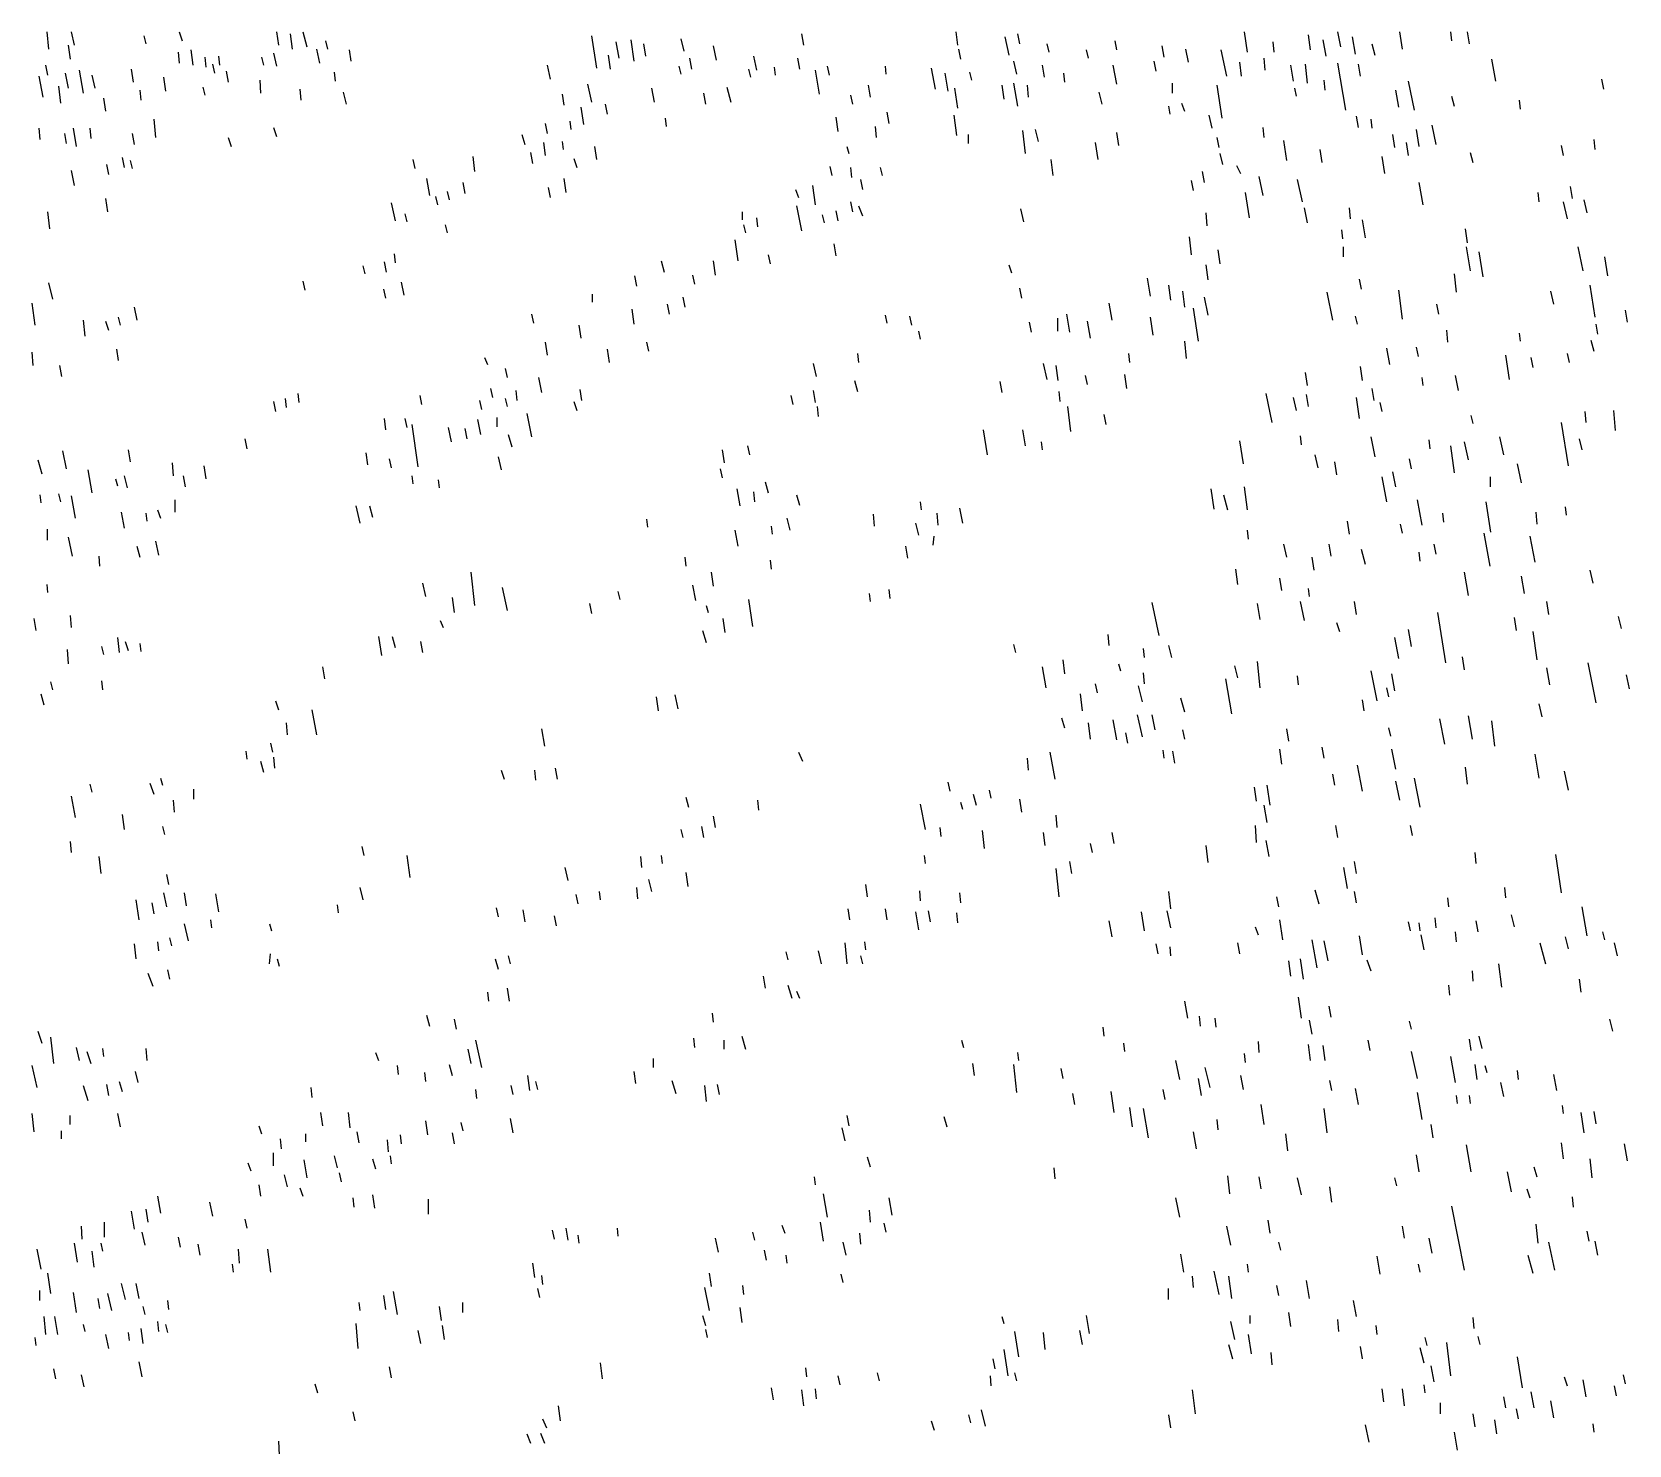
# Model space of a CAD drawing. Extents: x 0 to 599, y 0 to 600.
# Drawn here: x 0.2 to 297.8, y 336.8 to 600.2 of the extents above; entities that cross this region are included whole.
import ezdxf

# ---------------------------------------------------------------- set-up
doc = ezdxf.new("R2010")
doc.units = 0
doc.header["$MEASUREMENT"] = 0
doc.layers.add('LIMESTONE_FSET5', color=74, linetype='CONTINUOUS')

msp = doc.modelspace()

# ---------------------------------------------------------------- linework, layer by layer
at = {"layer": 'LIMESTONE_FSET5'}
for p, q in [((2.93, 600.19), (3.29, 597)), ((7.5, 600.19), (8.05, 597.75)), ((21.04, 599.44), (21.4, 597.94)), ((27.62, 600.19), (28.17, 598.5)), ((45.73, 600.19), (46.1, 597.75)), ((48.29, 599.81), (48.66, 597)), ((50.67, 600.19), (51.4, 597.38)), ((54.88, 598.5), (55.24, 597)), ((104.45, 599.44), (105.37, 593.45)), ((109.02, 598.32), (109.57, 595.32)), ((111.77, 598.69), (112.32, 594.76)), ((121.1, 598.88), (121.65, 596.63)), ((143.6, 599.81), (143.96, 597.75)), ((172.32, 600.19), (172.68, 597.75)), ((181.46, 599.25), (182.2, 595.88)), ((183.84, 599.81), (184.21, 597.94)), ((201.95, 598.5), (202.32, 596.82)), ((226.1, 600.19), (226.65, 596.44)), ((231.4, 598.32), (231.59, 596.44)), ((237.99, 599.63), (238.35, 596.82)), ((240.73, 598.69), (241.28, 595.69)), ((243.48, 600.19), (244.02, 597.38)), ((246.22, 599.25), (246.77, 596.07)), ((255, 600.19), (255.55, 597)), ((264.51, 600.19), (264.7, 598.5)), ((267.62, 600.19), (267.99, 597.94)), ((6.95, 597.75), (7.32, 595.13)), ((27.44, 596.44), (27.62, 594.38)), ((29.82, 596.82), (30.18, 594.01)), ((32.38, 595.51), (32.56, 593.64)), ((34.94, 595.69), (35.12, 594.01)), ((42.99, 595.51), (43.35, 594.01)), ((45.18, 596.26), (45.73, 593.82)), ((53.23, 597), (53.78, 594.38)), ((59.27, 596.82), (59.63, 594.76)), ((107.56, 595.88), (107.93, 593.26)), ((114.15, 597.94), (114.51, 595.69)), ((122.74, 595.32), (123.11, 593.26)), ((127.13, 597.57), (127.68, 594.95)), ((134.63, 595.69), (135.18, 593.07)), ((142.87, 595.32), (143.23, 593.26)), ((172.87, 597), (173.23, 595.13)), ((189.33, 597.94), (189.7, 596.44)), ((196.65, 596.82), (197.01, 595.32)), ((210.73, 597.57), (211.1, 595.51)), ((215.12, 597), (215.67, 594.57)), ((221.71, 596.82), (222.8, 591.95)), ((229.76, 595.32), (229.94, 593.07)), ((249.88, 597.94), (250.43, 595.88)), ((2.74, 594.01), (3.11, 592.14)), ((6.4, 592.51), (6.95, 589.7)), ((8.96, 593.07), (9.7, 588.77)), ((18.66, 593.26), (19.02, 590.83)), ((33.84, 594.2), (34.21, 592.51)), ((36.4, 592.89), (36.77, 590.83)), ((56.52, 592.7), (56.71, 591.01)), ((96.22, 594.01), (96.77, 591.39)), ((120.73, 593.82), (121.1, 592.32)), ((133.72, 593.26), (134.09, 591.76)), ((138.48, 593.64), (138.66, 592.14)), ((146.16, 593.07), (146.89, 588.58)), ((148.35, 593.82), (148.72, 592.14)), ((159.15, 593.82), (159.33, 592.32)), ((167.74, 593.45), (168.48, 589.52)), ((170.3, 592.51), (170.85, 589.14)), ((174.88, 592.7), (175.24, 591.2)), ((183.11, 594.76), (183.66, 592.32)), ((188.41, 594.01), (188.78, 591.76)), ((192.44, 592.51), (192.62, 590.83)), ((201.59, 594.01), (202.32, 590.45)), ((209.27, 594.76), (209.63, 592.89)), ((225.18, 594.57), (225.55, 591.95)), ((234.7, 594.01), (235.24, 591.01)), ((237.44, 594.2), (237.8, 590.64)), ((243.48, 594.38), (244.94, 585.59)), ((247.32, 594.2), (247.68, 591.95)), ((272.2, 595.13), (272.93, 591.01)), ((1.46, 591.95), (2.2, 588.02)), ((5.12, 590.08), (5.49, 586.9)), ((11.34, 592.14), (11.89, 589.7)), ((20.3, 589.33), (20.49, 587.46)), ((24.7, 591.76), (25.06, 589.14)), ((32.01, 589.89), (32.38, 588.39)), ((42.62, 591.2), (42.8, 588.77)), ((50.12, 589.52), (50.3, 587.46)), ((103.72, 590.45), (104.45, 587.08)), ((115.61, 589.7), (116.16, 587.08)), ((129.7, 589.89), (130.43, 587.08)), ((156.04, 590.27), (156.4, 588.02)), ((172.13, 589.7), (172.68, 585.96)), ((180.91, 590.27), (181.28, 587.64)), ((183.11, 590.64), (183.84, 586.33)), ((185.67, 590.27), (185.85, 588.02)), ((212.74, 588.77), (212.74, 590.64)), ((220.98, 590.27), (221.89, 584.09)), ((235.43, 589.7), (235.79, 588.21)), ((240.91, 591.2), (241.1, 589.33)), ((254.27, 589.33), (254.82, 586.15)), ((256.65, 591.01), (257.74, 585.59)), ((292.68, 591.39), (293.05, 589.52)), ((13.54, 587.83), (13.9, 585.4)), ((58.17, 588.95), (58.72, 586.71)), ((98.96, 588.58), (99.33, 586.52)), ((107.01, 586.71), (107.38, 584.84)), ((125.3, 588.77), (125.67, 586.71)), ((152.74, 588.39), (153.11, 586.71)), ((199.02, 588.95), (199.57, 586.71)), ((212.01, 586.33), (212.2, 584.84)), ((214.39, 586.9), (214.94, 585.4)), ((264.7, 588.21), (265.24, 586.33)), ((277.32, 587.46), (277.5, 585.77)), ((22.87, 583.9), (23.23, 580.53)), ((100.43, 583.53), (100.61, 582.03)), ((102.44, 586.15), (102.99, 582.96)), ((118.17, 584.09), (118.35, 582.59)), ((150, 584.27), (150.37, 581.65)), ((159.51, 585.21), (159.88, 583.15)), ((171.95, 584.65), (172.5, 580.9)), ((219.51, 584.65), (220.06, 582.22)), ((246.95, 584.46), (247.32, 582.4)), ((249.7, 583.9), (249.88, 582.22)), ((1.46, 582.22), (1.65, 580.16)), ((6.22, 581.28), (6.59, 579.41)), ((7.87, 582.22), (8.41, 578.85)), ((10.98, 582.22), (11.16, 580.34)), ((18.84, 581.28), (19.21, 579.22)), ((36.77, 580.53), (37.32, 578.85)), ((45.18, 582.4), (45.73, 580.72)), ((91.46, 581.09), (92.01, 579.22)), ((95.85, 583.15), (96.22, 581.28)), ((157.32, 582.59), (157.5, 580.53)), ((174.7, 579.41), (174.7, 581.09)), ((184.76, 581.84), (185.3, 577.54)), ((187.13, 582.03), (187.68, 579.78)), ((202.32, 581.47), (202.68, 579.03)), ((220.98, 580.53), (221.34, 578.66)), ((229.57, 582.4), (229.76, 580.53)), ((253.72, 581.09), (254.09, 578.66)), ((258.11, 582.03), (258.66, 578.85)), ((261.04, 582.78), (261.77, 579.22)), ((93.11, 577.72), (93.48, 575.66)), ((95.49, 579.59), (95.85, 577.16)), ((98.96, 579.78), (99.15, 578.28)), ((105, 578.85), (105.37, 576.41)), ((152.01, 578.85), (152.38, 577.54)), ((198.29, 579.59), (198.84, 576.41)), ((221.52, 577.54), (222.07, 575.48)), ((233.41, 579.97), (233.96, 576.22)), ((240.18, 578.28), (240.55, 575.85)), ((256.28, 579.59), (256.65, 577.16)), ((268.17, 577.72), (268.72, 575.85)), ((285.18, 579.03), (285.55, 577.16)), ((291.22, 580.16), (291.4, 578.28)), ((14.09, 575.48), (14.45, 573.6)), ((17.01, 576.79), (17.38, 574.91)), ((18.48, 576.22), (18.84, 574.73)), ((71.16, 576.41), (71.52, 574.73)), ((82.32, 576.97), (82.68, 574.17)), ((101.16, 576.6), (101.71, 574.91)), ((148.9, 575.1), (149.27, 573.42)), ((152.74, 574.91), (152.93, 573.04)), ((158.23, 574.91), (158.6, 573.42)), ((190.06, 576.41), (190.43, 573.42)), ((224.63, 575.29), (225.37, 573.79)), ((251.71, 576.97), (252.26, 573.79)), ((7.5, 574.35), (8.05, 571.54)), ((73.72, 572.86), (74.27, 569.67)), ((80.49, 572.11), (80.85, 570.05)), ((99.33, 572.86), (99.7, 570.23)), ((145.61, 571.54), (146.16, 567.99)), ((154.57, 572.67), (154.94, 570.8)), ((216.22, 572.48), (216.59, 570.61)), ((218.23, 574.17), (218.6, 572.11)), ((228.84, 573.23), (229.57, 569.67)), ((235.98, 572.67), (236.89, 568.55)), ((258.66, 572.11), (259.39, 567.99)), ((13.9, 569.11), (14.27, 566.68)), ((75.37, 569.49), (75.73, 567.99)), ((77.56, 570.42), (77.93, 568.92)), ((96.4, 571.17), (96.77, 569.3)), ((142.5, 570.8), (143.05, 569.3)), ((152.74, 568.55), (153.11, 566.68)), ((226.28, 570.23), (227.01, 565.55)), ((280.79, 570.23), (280.98, 568.55)), ((285.55, 568.55), (286.28, 565.37)), ((286.83, 571.36), (287.2, 569.11)), ((289.39, 568.92), (289.94, 566.49)), ((3.11, 566.68), (3.48, 563.49)), ((67.13, 568.36), (67.87, 564.99)), ((69.7, 566.3), (70.06, 564.81)), ((132.62, 565.18), (132.62, 566.68)), ((135.18, 565.55), (135.37, 563.87)), ((142.68, 567.8), (143.6, 563.12)), ((147.44, 566.12), (147.8, 564.62)), ((150, 566.86), (150.37, 564.99)), ((154.21, 567.8), (154.94, 565.93)), ((184.39, 567.24), (184.94, 564.81)), ((218.96, 566.49), (219.15, 564.06)), ((237.26, 567.43), (237.8, 564.62)), ((245.67, 567.43), (245.85, 565.37)), ((77.2, 564.24), (77.56, 562.75)), ((132.8, 564.24), (133.17, 562.75)), ((244.21, 563.31), (244.39, 561.62)), ((248.05, 565.18), (248.6, 561.81)), ((267.26, 563.49), (267.62, 560.87)), ((131.16, 561.44), (131.71, 557.5)), ((149.63, 560.69), (150, 558.44)), ((215.85, 562), (216.22, 558.63)), ((221.16, 559.56), (221.52, 556.94)), ((244.57, 558.25), (244.57, 560.12)), ((267.44, 560.12), (268.17, 555.63)), ((288.29, 560.12), (289.21, 555.63)), ((61.83, 556.57), (62.2, 555.07)), ((65.85, 557.32), (66.22, 555.44)), ((67.68, 558.81), (67.87, 557.13)), ((117.44, 557.5), (117.99, 555.44)), ((127.13, 557.5), (127.5, 554.88)), ((137.38, 558.63), (137.74, 556.94)), ((182.2, 556.76), (182.74, 555.26)), ((218.96, 556.76), (219.33, 553.95)), ((269.82, 559.19), (270.55, 554.51)), ((293.23, 558.25), (293.78, 554.7)), ((50.67, 553.76), (51.04, 552.07)), ((112.5, 554.7), (112.87, 552.82)), ((123.29, 554.88), (123.66, 553.2)), ((207.99, 554.32), (208.54, 550.95)), ((247.5, 554.13), (247.87, 552.26)), ((265.24, 555.07), (265.61, 551.7)), ((3.29, 553.39), (4.02, 550.39)), ((65.67, 552.26), (66.04, 550.58)), ((68.96, 553.57), (69.51, 551.14)), ((104.63, 549.83), (104.63, 551.33)), ((121.46, 550.76), (121.83, 548.89)), ((184.21, 552.45), (184.57, 550.58)), ((212.01, 553.01), (212.38, 550.2)), ((214.57, 551.89), (214.94, 548.89)), ((218.6, 550.76), (219.33, 547.39)), ((241.46, 551.7), (242.56, 546.46)), ((254.82, 552.07), (255.55, 546.65)), ((283.17, 551.89), (283.72, 549.45)), ((290.49, 553.01), (291.4, 547.02)), ((0.18, 549.64), (0.73, 545.52)), ((19.21, 548.89), (19.76, 546.46)), ((111.95, 548.52), (112.32, 545.71)), ((118.54, 549.45), (118.9, 547.58)), ((200.85, 549.64), (201.4, 546.46)), ((216.59, 548.71), (217.5, 542.53)), ((261.95, 549.45), (262.32, 547.58)), ((297.07, 548.33), (297.44, 546.08)), ((9.7, 546.46), (10.06, 543.46)), ((13.9, 546.27), (14.45, 544.59)), ((16.28, 547.02), (16.65, 545.52)), ((93.29, 547.58), (93.66, 545.9)), ((102.07, 545.52), (102.44, 543.09)), ((159.15, 547.39), (159.51, 545.9)), ((163.72, 547.21), (164.09, 545.52)), ((186.04, 546.08), (186.4, 544.21)), ((191.34, 544.4), (191.34, 546.83)), ((192.99, 547.58), (193.54, 544.21)), ((196.83, 546.27), (197.38, 543.09)), ((208.54, 547.02), (209.09, 543.65)), ((246.77, 547.21), (247.13, 545.71)), ((291.59, 545.71), (291.95, 543.84)), ((95.85, 542.34), (96.22, 539.91)), ((114.7, 542.34), (115.06, 540.66)), ((165.37, 544.4), (165.73, 542.9)), ((214.94, 542.53), (215.3, 539.34)), ((263.78, 544.59), (263.96, 542.34)), ((277.32, 544.03), (277.5, 542.53)), ((290.67, 542.71), (291.22, 540.66)), ((0.18, 540.47), (0.37, 538.03)), ((15.91, 541.03), (16.28, 538.97)), ((84.51, 539.53), (85.06, 538.22)), ((107.38, 541.03), (107.74, 538.6)), ((154.02, 540.28), (154.21, 538.6)), ((204.51, 540.28), (204.7, 538.6)), ((252.62, 541.22), (253.17, 538.22)), ((258.11, 541.4), (258.48, 539.72)), ((274.76, 539.91), (275.49, 535.41)), ((279.51, 539.53), (279.88, 537.66)), ((286.28, 540.28), (286.65, 538.6)), ((5.3, 538.03), (5.67, 535.98)), ((88.35, 537.47), (88.72, 535.79)), ((94.57, 535.79), (95.12, 532.98)), ((145.79, 538.41), (146.34, 535.98)), ((188.6, 538.41), (189.33, 535.41)), ((190.98, 538.03), (191.34, 535.23)), ((196.46, 536.16), (196.83, 534.48)), ((203.78, 536.35), (204.15, 533.73)), ((237.44, 536.72), (237.8, 534.29)), ((247.68, 537.85), (248.05, 535.23)), ((259.21, 535.79), (259.39, 534.29)), ((265.43, 536.16), (265.98, 533.35)), ((49.76, 532.79), (49.94, 531.11)), ((85.61, 533.73), (85.98, 532.04)), ((90.37, 533.35), (90.55, 531.48)), ((102.26, 533.54), (102.62, 531.48)), ((145.79, 533.35), (146.16, 531.11)), ((153.48, 535.23), (154.02, 533.17)), ((180.55, 535.04), (180.91, 532.98)), ((191.52, 533.17), (191.71, 531.29)), ((230.12, 532.79), (231.22, 527.36)), ((249.88, 533.73), (250.24, 531.48)), ((45.18, 531.29), (45.55, 529.42)), ((47.38, 531.86), (47.56, 530.17)), ((72.44, 532.42), (72.8, 530.73)), ((83.6, 531.48), (83.96, 529.8)), ((88.35, 531.86), (88.72, 530.36)), ((101.16, 531.29), (101.71, 529.61)), ((141.59, 532.42), (141.95, 530.73)), ((146.52, 530.36), (146.71, 528.49)), ((193.17, 530.36), (193.72, 525.68)), ((235.24, 532.04), (235.79, 529.61)), ((237.62, 532.61), (237.99, 530.36)), ((246.95, 532.04), (247.5, 528.11)), ((251.34, 531.11), (251.71, 529.42)), ((65.85, 528.11), (66.04, 526.05)), ((69.7, 528.11), (70.06, 526.43)), ((70.98, 526.99), (72.07, 519.13)), ((83.23, 527.93), (83.78, 525.12)), ((86.89, 526.61), (86.89, 528.3)), ((92.38, 529.05), (93.29, 524.74)), ((199.94, 528.86), (200.3, 526.99)), ((268.35, 528.67), (268.72, 527.18)), ((285.18, 527.36), (286.46, 519.31)), ((289.57, 529.42), (289.76, 527.36)), ((294.88, 529.61), (295.24, 525.87)), ((39.88, 524.37), (40.24, 522.5)), ((77.74, 526.43), (78.29, 523.81)), ((80.85, 526.24), (81.22, 524.37)), ((88.9, 525.12), (89.63, 522.87)), ((177.44, 526.05), (178.17, 521.37)), ((184.76, 526.05), (185.3, 523.06)), ((225.18, 523.99), (225.91, 519.69)), ((236.52, 524.93), (236.71, 523.25)), ((249.7, 524.74), (250.43, 521)), ((260.49, 524.18), (260.67, 522.5)), ((273.66, 524.74), (274.39, 521.37)), ((288.48, 524.37), (289.02, 522.31)), ((5.85, 522.12), (6.59, 518.75)), ((18.11, 522.31), (18.48, 520.06)), ((62.38, 521.75), (62.74, 519.5)), ((87.07, 521), (87.62, 518.56)), ((128.78, 522.31), (129.15, 519.88)), ((133.54, 523.06), (133.9, 521.37)), ((188.23, 523.81), (188.41, 522.31)), ((239.27, 521.37), (239.82, 518.94)), ((264.51, 523.06), (265.24, 518)), ((267.07, 523.81), (267.8, 520.44)), ((1.28, 520.44), (2.01, 517.82)), ((10.61, 518.56), (11.34, 514.26)), ((26.34, 519.88), (26.52, 517.44)), ((32.2, 519.31), (32.56, 516.88)), ((66.77, 520.62), (67.13, 518.94)), ((128.41, 518.75), (128.78, 517.07)), ((242.93, 520.06), (243.29, 517.63)), ((253.72, 518.19), (254.27, 515.38)), ((256.83, 520.62), (257.2, 518.75)), ((276.95, 519.69), (277.68, 516.13)), ((15.73, 516.88), (16.1, 515.57)), ((17.38, 517.44), (17.93, 515.2)), ((28.35, 517.44), (28.72, 515.38)), ((70.98, 517.44), (71.16, 515.94)), ((75.91, 516.69), (76.1, 515.2)), ((131.52, 515.01), (132.07, 511.83)), ((136.83, 516.32), (137.38, 514.26)), ((219.88, 515.01), (220.43, 511.26)), ((226.1, 515.38), (226.65, 511.08)), ((251.71, 517.25), (252.62, 512.57)), ((272.01, 515.38), (272.01, 517.25)), ((1.65, 513.88), (1.83, 512.39)), ((5.12, 514.07), (5.49, 512.57)), ((7.5, 513.7), (8.23, 509.58)), ((26.89, 510.7), (26.89, 512.95)), ((134.63, 514.45), (134.82, 512.57)), ((142.68, 513.88), (143.23, 512.01)), ((165.73, 512.57), (165.91, 511.08)), ((222.26, 513.88), (222.99, 511.08)), ((258.29, 512.95), (259.21, 508.27)), ((271.1, 512.57), (272.01, 506.96)), ((16.83, 510.7), (17.38, 507.71)), ((21.4, 510.51), (21.59, 509.02)), ((23.6, 511.08), (24.15, 509.58)), ((60.55, 511.83), (61.28, 508.64)), ((63.11, 511.83), (63.66, 509.77)), ((114.7, 509.39), (114.88, 507.89)), ((140.85, 509.58), (141.4, 507.33)), ((156.95, 510.33), (157.13, 508.08)), ((168.84, 510.51), (169.02, 508.27)), ((173.05, 511.45), (173.6, 508.64)), ((245.3, 509.02), (245.67, 506.58)), ((263.05, 510.51), (263.23, 508.83)), ((280.43, 510.7), (280.61, 508.46)), ((285.91, 511.64), (286.1, 510.14)), ((3.11, 505.46), (3.11, 507.52)), ((6.95, 506.02), (7.68, 502.46)), ((131.16, 507.33), (131.71, 504.34)), ((137.93, 508.08), (138.11, 506.58)), ((164.82, 508.64), (165.37, 506.4)), ((168.11, 504.52), (168.29, 506.21)), ((226.65, 507.33), (226.83, 505.65)), ((255.18, 508.46), (255.55, 506.77)), ((270.73, 506.77), (271.83, 500.59)), ((279.33, 506.21), (280.24, 501.34)), ((19.76, 504.34), (20.3, 502.28)), ((23.23, 505.27), (23.78, 502.65)), ((162.99, 504.34), (163.35, 502.09)), ((233.41, 504.71), (233.96, 502.28)), ((241.83, 504.71), (242.2, 502.46)), ((247.87, 503.78), (248.6, 500.97)), ((258.66, 503.21), (258.84, 501.53)), ((261.4, 504.71), (261.77, 502.84)), ((12.62, 502.46), (12.8, 500.59)), ((121.83, 502.28), (122.01, 500.59)), ((137.74, 501.72), (137.93, 500.03)), ((224.45, 500.03), (224.82, 497.22)), ((238.72, 502.28), (239.09, 499.84)), ((2.93, 497.22), (3.11, 495.73)), ((72.99, 497.41), (73.54, 494.98)), ((81.95, 499.47), (82.68, 493.29)), ((123.29, 497.04), (123.84, 494.23)), ((126.77, 499.47), (127.13, 496.85)), ((232.68, 498.35), (233.05, 496.1)), ((267.07, 499.47), (267.8, 495.16)), ((277.68, 498.72), (278.23, 495.54)), ((290.49, 499.84), (291.04, 497.41)), ((78.48, 494.79), (78.84, 491.98)), ((87.8, 496.66), (88.72, 492.36)), ((109.39, 495.91), (109.76, 494.42)), ((133.72, 494.42), (134.45, 489.36)), ((156.22, 495.54), (156.4, 494.04)), ((159.88, 496.29), (160.06, 494.6)), ((237.99, 496.47), (238.17, 494.98)), ((7.32, 491.42), (7.5, 489.17)), ((104.09, 493.67), (104.45, 491.79)), ((125.85, 493.29), (126.22, 491.98)), ((208.9, 493.85), (210.18, 487.68)), ((228.48, 493.67), (229.02, 490.67)), ((236.52, 494.04), (237.26, 490.48)), ((246.59, 494.04), (246.95, 491.61)), ((262.13, 491.98), (263.6, 482.62)), ((282.44, 494.04), (282.8, 491.61)), ((295.79, 491.23), (296.34, 488.99)), ((0.55, 490.86), (0.91, 488.61)), ((76.28, 490.48), (76.83, 489.17)), ((125.12, 488.61), (125.85, 486.37)), ((128.96, 490.86), (129.33, 488.24)), ((243.29, 490.11), (243.84, 488.42)), ((256.65, 488.8), (257.2, 485.62)), ((276.4, 491.05), (276.77, 488.61)), ((279.88, 488.42), (280.61, 483.18)), ((13.17, 485.62), (13.54, 484.12)), ((16.1, 487.3), (16.46, 484.49)), ((17.56, 486.55), (18.11, 484.87)), ((20.3, 486.18), (20.49, 484.68)), ((64.76, 487.49), (65.3, 483.93)), ((67.32, 487.49), (67.87, 485.43)), ((72.62, 486.55), (72.99, 484.49)), ((183.11, 485.99), (183.48, 484.49)), ((200.67, 487.86), (200.85, 485.8)), ((207.26, 485.24), (207.44, 483.56)), ((212.01, 485.8), (212.56, 483.56)), ((254.09, 487.3), (254.82, 483.37)), ((6.77, 485.05), (6.95, 482.43)), ((192.26, 483.18), (192.62, 480.56)), ((202.68, 482.43), (203.05, 481.12)), ((228.48, 482.81), (229.02, 477.94)), ((266.71, 483.74), (267.07, 481.31)), ((290.12, 482.62), (291.59, 475.13)), ((13.17, 479.25), (13.35, 477.57)), ((54.33, 481.87), (54.7, 479.63)), ((188.41, 481.87), (189.15, 477.94)), ((207.26, 480.75), (207.44, 478.69)), ((222.62, 479.63), (223.72, 473.07)), ((224.27, 482.06), (224.82, 479.81)), ((235.98, 480.19), (236.16, 478.5)), ((249.7, 481.12), (250.79, 475.51)), ((253.54, 480.56), (254.09, 477.38)), ((282.44, 481.68), (282.99, 478.5)), ((297.26, 480.37), (297.8, 477.75)), ((1.83, 476.82), (2.38, 474.76)), ((3.66, 479.06), (4.02, 477.57)), ((116.52, 476.26), (116.89, 473.64)), ((120, 476.63), (120.55, 474.01)), ((195.55, 476.82), (195.91, 473.64)), ((198.29, 478.69), (198.66, 477)), ((206.34, 478.32), (207.07, 475.32)), ((252.62, 477.94), (252.99, 476.26)), ((45.55, 475.51), (46.1, 473.82)), ((52.32, 473.82), (53.23, 469.14)), ((214.21, 476.07), (214.94, 473.45)), ((248.05, 475.69), (248.41, 473.64)), ((280.98, 474.95), (281.52, 472.51)), ((47.56, 471.39), (47.74, 469.14)), ((95.12, 470.27), (95.67, 467.08)), ((192.07, 472.32), (192.62, 470.45)), ((197.01, 471.39), (197.38, 468.39)), ((201.59, 471.95), (202.32, 468.21)), ((206.16, 472.89), (207.07, 468.77)), ((208.9, 472.89), (209.45, 470.08)), ((233.96, 470.27), (234.33, 468.02)), ((252.99, 470.45), (253.35, 468.95)), ((262.5, 472.14), (263.41, 467.46)), ((267.8, 472.7), (268.54, 468.39)), ((272.2, 471.76), (272.74, 467.08)), ((44.63, 467.64), (45, 465.96)), ((203.96, 469.52), (204.33, 467.64)), ((214.57, 470.08), (214.94, 468.39)), ((40.06, 466.15), (40.24, 464.65)), ((45.18, 465.02), (45.37, 462.96)), ((143.05, 465.96), (143.78, 464.27)), ((185.67, 464.84), (185.85, 462.59)), ((189.88, 465.96), (190.79, 460.9)), ((210.91, 466.33), (211.1, 464.84)), ((212.74, 466.15), (213.11, 463.9)), ((232.68, 466.52), (233.05, 463.71)), ((240.55, 466.9), (240.91, 464.84)), ((253.54, 466.52), (254.27, 462.78)), ((280.24, 465.59), (280.98, 461.09)), ((42.8, 464.27), (43.35, 462.22)), ((87.62, 462.59), (88.17, 460.9)), ((93.84, 462.59), (94.02, 460.72)), ((97.68, 462.96), (98.05, 460.9)), ((242.56, 461.84), (242.93, 459.78)), ((247.13, 463.53), (248.05, 458.66)), ((267.26, 463.15), (267.62, 459.97)), ((285.73, 462.4), (286.46, 458.85)), ((10.98, 459.97), (11.34, 458.47)), ((22.13, 460.16), (22.87, 458.1)), ((24.15, 461.09), (24.51, 459.78)), ((30.37, 457.16), (30.37, 459.03)), ((170.85, 460.34), (171.22, 458.66)), ((178.54, 458.85), (178.9, 457.35)), ((227.93, 459.41), (228.29, 456.79)), ((230.3, 459.78), (230.85, 456.04)), ((254.27, 460.53), (255, 456.97)), ((257.74, 461.09), (258.84, 455.66)), ((7.5, 457.72), (8.23, 453.79)), ((26.52, 456.97), (26.71, 454.73)), ((122.01, 457.54), (122.56, 455.66)), ((135.37, 456.97), (135.55, 455.1)), ((165.73, 456.22), (166.65, 451.54)), ((173.23, 456.6), (173.6, 455.29)), ((175.61, 458.1), (176.16, 456.04)), ((184.21, 457.16), (184.57, 454.73)), ((229.76, 456.04), (230.3, 452.85)), ((17.01, 454.35), (17.38, 451.54)), ((127.13, 453.98), (127.5, 451.92)), ((190.98, 454.17), (191.16, 451.92)), ((24.51, 452.11), (24.88, 450.61)), ((121.1, 451.54), (121.46, 450.05)), ((124.94, 452.11), (125.3, 450.05)), ((169.39, 451.92), (169.57, 450.23)), ((177.26, 451.36), (177.62, 447.99)), ((188.6, 450.98), (188.96, 448.55)), ((201.4, 450.98), (201.77, 448.92)), ((228.11, 452.29), (228.29, 449.11)), ((230.12, 449.49), (230.67, 446.49)), ((243.11, 452.29), (243.48, 450.05)), ((257.01, 452.29), (257.38, 450.42)), ((7.32, 449.3), (7.5, 447.24)), ((12.62, 446.49), (12.99, 443.31)), ((61.65, 448.36), (62.01, 446.68)), ((70.06, 446.68), (70.61, 442.56)), ((113.6, 446.49), (113.78, 444.43)), ((117.44, 446.68), (117.62, 445.18)), ((166.46, 446.68), (166.65, 445.18)), ((197.38, 448.92), (197.74, 447.24)), ((218.96, 448.55), (219.33, 445.37)), ((269.09, 447.24), (269.27, 445.18)), ((284.09, 446.86), (285.18, 439.75)), ((99.51, 444.43), (100.06, 442)), ((122.01, 443.49), (122.38, 440.87)), ((190.98, 444.24), (191.52, 439)), ((193.54, 445.55), (193.9, 443.31)), ((244.57, 444.43), (245.3, 440.5)), ((246.59, 445.55), (246.95, 443.31)), ((25.24, 443.12), (25.61, 441.25)), ((61.28, 440.69), (61.83, 438.44)), ((112.87, 440.69), (113.05, 438.63)), ((115.06, 442.18), (115.61, 439.94)), ((155.49, 441.25), (155.85, 439)), ((274.57, 440.69), (274.76, 438.81)), ((19.57, 438.44), (20.12, 434.7)), ((22.5, 437.88), (22.87, 435.82)), ((24.7, 439.75), (25.24, 437.13)), ((28.54, 439.75), (28.9, 437.32)), ((34.39, 439.56), (34.94, 436.19)), ((101.52, 439.38), (101.89, 437.69)), ((105.91, 439.94), (106.1, 438.44)), ((165.55, 440.12), (165.73, 438.25)), ((173.05, 439.75), (173.23, 437.88)), ((212.01, 439.94), (212.38, 436.76)), ((232.13, 439), (232.5, 437.13)), ((239.27, 440.31), (240, 437.69)), ((246.59, 439.94), (246.95, 437.88)), ((263.96, 438.81), (264.15, 437.13)), ((33.48, 434.7), (33.66, 433.2)), ((57.07, 437.5), (57.26, 436.01)), ((86.71, 436.94), (87.07, 435.26)), ((91.65, 436.57), (92.01, 434.32)), ((97.5, 435.44), (97.87, 433.57)), ((152.2, 436.76), (152.56, 434.7)), ((159.15, 436.76), (159.51, 434.7)), ((164.82, 436.19), (165.37, 432.82)), ((167.2, 436.38), (167.56, 434.32)), ((172.5, 436.01), (172.68, 434.13)), ((206.89, 436.19), (207.44, 432.64)), ((211.65, 436.38), (212.38, 433.2)), ((232.68, 434.7), (233.23, 430.95)), ((261.59, 435.07), (261.77, 433.2)), ((275.85, 435.63), (276.4, 433.39)), ((289.02, 437.13), (289.94, 431.7)), ((28.54, 433.95), (29.27, 430.76)), ((44.45, 433.95), (44.82, 432.64)), ((200.85, 434.51), (201.4, 431.51)), ((228.11, 433.39), (228.66, 431.89)), ((247.5, 431.7), (248.05, 428.14)), ((256.65, 434.32), (257.01, 432.64)), ((258.66, 434.13), (258.84, 432.64)), ((259.02, 431.89), (259.57, 429.08)), ((265.43, 432.45), (265.61, 430.58)), ((269.27, 434.51), (269.63, 432.45)), ((292.87, 432.45), (293.23, 430.95)), ((19.21, 430.2), (19.57, 427.39)), ((23.6, 430.58), (23.78, 428.89)), ((25.79, 431.33), (26.16, 429.83)), ((140.67, 428.71), (141.04, 427.21)), ((146.71, 428.89), (147.26, 426.46)), ((151.65, 430.39), (152.01, 426.46)), ((155.3, 430.58), (155.49, 429.08)), ((209.63, 430.2), (210, 428.33)), ((212.2, 429.64), (212.38, 427.96)), ((224.82, 430.39), (225.18, 428.33)), ((238.72, 430.95), (239.63, 425.71)), ((240.91, 430.76), (241.65, 427.02)), ((281.16, 430.39), (282.26, 426.46)), ((285.91, 431.51), (286.46, 429.27)), ((295.06, 430.39), (295.61, 427.96)), ((44.45, 426.46), (44.63, 428.33)), ((45.91, 427.39), (46.28, 426.08)), ((86.52, 427.39), (87.07, 425.52)), ((88.9, 427.96), (89.27, 426.46)), ((154.57, 427.96), (154.94, 426.46)), ((234.33, 427.02), (234.7, 424.21)), ((236.52, 427.39), (237.07, 423.65)), ((248.96, 427.21), (249.7, 425.15)), ((273.48, 426.46), (274.02, 422.15)), ((21.77, 424.77), (22.68, 422.34)), ((25.43, 425.34), (25.79, 423.65)), ((136.46, 424.21), (136.83, 421.97)), ((268.54, 425.15), (268.72, 423.28)), ((288.48, 423.65), (288.84, 421.22)), ((85.06, 421.22), (85.24, 419.53)), ((88.72, 421.97), (89.09, 419.53)), ((141.04, 422.53), (141.77, 420.09)), ((142.68, 421.4), (143.23, 420.09)), ((236.16, 420.28), (236.71, 416.35)), ((264.15, 422.53), (264.33, 420.66)), ((73.72, 416.91), (74.27, 414.85)), ((126.95, 417.29), (127.13, 415.6)), ((214.94, 419.53), (215.49, 416.35)), ((217.68, 416.72), (217.87, 414.85)), ((241.83, 418.6), (242.2, 416.54)), ((1.28, 413.92), (2.01, 411.67)), ((78.84, 416.16), (79.21, 414.29)), ((199.76, 414.66), (199.94, 412.98)), ((220.61, 416.35), (220.79, 414.66)), ((238.17, 415.98), (238.72, 413.35)), ((256.83, 415.79), (257.2, 414.29)), ((294.15, 416.16), (294.7, 413.92)), ((3.66, 412.79), (4.21, 407.93)), ((8.41, 410.92), (8.96, 408.49)), ((13.35, 410.73), (13.54, 409.24)), ((21.4, 410.73), (21.59, 408.49)), ((82.87, 412.23), (83.96, 407.18)), ((123.48, 412.61), (123.66, 410.92)), ((129.15, 410.55), (129.15, 412.23)), ((132.44, 412.98), (133.17, 410.55)), ((173.41, 412.23), (173.78, 410.92)), ((203.6, 411.67), (203.78, 410.17)), ((228.66, 412.04), (228.84, 409.98)), ((237.99, 411.48), (238.35, 408.49)), ((240.73, 411.29), (241.1, 408.49)), ((249.15, 412.23), (249.51, 410.36)), ((267.99, 412.42), (268.35, 410.36)), ((269.82, 412.98), (270.37, 410.73)), ((10.43, 410.17), (11.16, 407.93)), ((64.21, 409.98), (64.76, 408.49)), ((81.4, 410.55), (81.95, 407.93)), ((115.98, 407.18), (115.98, 408.86)), ((175.43, 407.93), (175.79, 405.68)), ((183.84, 409.98), (184.02, 408.49)), ((213.29, 408.49), (214.02, 404.93)), ((226.1, 409.8), (226.28, 408.11)), ((257.2, 410.17), (258.29, 405.12)), ((264.51, 409.24), (265.43, 404.37)), ((0.18, 407.55), (1.1, 403.43)), ((19.39, 406.43), (19.94, 404.37)), ((68.23, 407.55), (68.41, 405.87)), ((73.35, 406.24), (73.54, 404.56)), ((77.93, 407.74), (78.48, 405.68)), ((92.56, 405.68), (92.93, 402.87)), ((112.32, 406.43), (112.68, 404.18)), ((183.11, 407.74), (183.66, 402.5)), ((191.89, 406.99), (192.26, 405.12)), ((217.5, 405.12), (218.05, 401.93)), ((218.78, 407.18), (219.7, 403.43)), ((225.37, 405.68), (225.91, 403.06)), ((269.09, 407.74), (269.45, 404.93)), ((270.91, 407.55), (271.28, 406.24)), ((276.95, 406.61), (277.13, 404.93)), ((283.72, 405.87), (284.27, 402.87)), ((9.7, 403.81), (10.61, 401)), ((14.09, 403.99), (14.45, 401.93)), ((16.46, 404.56), (17.01, 402.68)), ((52.13, 403.43), (52.32, 401.56)), ((82.87, 403.06), (83.05, 401.37)), ((89.45, 403.81), (89.82, 402.12)), ((94.02, 404.56), (94.39, 403.06)), ((119.45, 404.74), (120.18, 402.31)), ((125.49, 403.81), (125.85, 400.81)), ((127.87, 403.99), (128.23, 402.12)), ((194.09, 402.31), (194.45, 400.25)), ((201.22, 402.68), (201.77, 398.75)), ((210.91, 403.06), (211.28, 401.19)), ((242.01, 404.74), (242.38, 402.87)), ((246.77, 403.24), (247.32, 400.25)), ((258.29, 402.5), (259.21, 397.44)), ((265.61, 401.93), (265.79, 400.44)), ((267.99, 401.93), (268.17, 400.44)), ((273.84, 404.37), (274.39, 401.75)), ((204.7, 399.69), (205.24, 396.13)), ((207.26, 399.5), (208.17, 394.07)), ((229.21, 400.25), (229.76, 396.51)), ((240.91, 399.5), (241.46, 395.01)), ((285.37, 400.06), (285.55, 398.56)), ((291.22, 398.94), (291.59, 396.69)), ((0.18, 398.56), (0.55, 395.2)), ((7.32, 396.51), (7.32, 398.19)), ((16.1, 398.56), (16.65, 396.13)), ((42.44, 396.32), (42.99, 394.82)), ((53.96, 398.75), (54.33, 396.32)), ((59.09, 398.75), (59.45, 395.94)), ((73.54, 397.25), (73.9, 394.63)), ((80.12, 396.88), (80.49, 395.38)), ((89.27, 397.63), (89.82, 395.01)), ((151.1, 395.94), (151.65, 393.51)), ((152.01, 398.19), (152.38, 396.32)), ((170.12, 398), (170.67, 396.13)), ((220.98, 397.44), (221.16, 395.57)), ((260.85, 396.51), (261.22, 394.07)), ((288.84, 398.75), (289.39, 395.01)), ((5.67, 393.88), (5.67, 395.38)), ((46.46, 393.88), (46.65, 392.01)), ((51.22, 393.32), (51.22, 394.82)), ((60.73, 395.2), (61.1, 393.14)), ((66.4, 393.7), (66.59, 391.45)), ((68.78, 394.63), (68.96, 392.95)), ((78.48, 395.01), (78.84, 392.95)), ((216.59, 395.2), (217.13, 392.01)), ((233.78, 394.82), (234.15, 391.64)), ((285.18, 393.14), (285.55, 390.14)), ((296.89, 392.95), (297.44, 389.77)), ((45.18, 388.83), (45.18, 391.26)), ((50.85, 389.95), (51.4, 386.58)), ((56.52, 390.7), (57.07, 388.46)), ((63.66, 390.14), (64.21, 388.27)), ((66.95, 390.7), (67.13, 389.2)), ((155.85, 390.51), (156.4, 388.64)), ((258.11, 390.89), (258.66, 387.71)), ((267.44, 392.76), (268.35, 387.71)), ((290.49, 390.14), (290.85, 386.58)), ((40.43, 389.39), (40.98, 387.89)), ((47.2, 387.15), (47.74, 384.9)), ((57.44, 387.52), (57.8, 385.83)), ((190.61, 388.46), (190.79, 386.4)), ((222.99, 386.96), (223.35, 383.59)), ((275.12, 387.71), (275.85, 383.96)), ((280.06, 388.64), (280.61, 386.77)), ((42.44, 385.27), (42.8, 383.21)), ((50.12, 384.71), (50.67, 383.21)), ((145.98, 386.77), (146.16, 385.27)), ((228.84, 386.77), (229.21, 384.52)), ((235.98, 386.58), (236.71, 383.4)), ((242.01, 384.9), (242.38, 382.09)), ((254.09, 386.58), (254.45, 385.09)), ((278.78, 384.52), (279.33, 382.84)), ((23.6, 383.21), (24.15, 380.03)), ((33.29, 382.09), (33.84, 379.47)), ((60, 382.84), (60.18, 381.15)), ((63.66, 383.4), (64.02, 380.97)), ((74.09, 379.84), (74.09, 382.65)), ((147.62, 383.59), (148.35, 379.28)), ((159.88, 382.84), (160.43, 379.66)), ((213.29, 382.84), (214.02, 379.28)), ((264.7, 381.34), (267.07, 369.36)), ((287.2, 383.03), (287.38, 381.15)), ((13.72, 375.54), (13.72, 378.35)), ((18.66, 380.41), (19.21, 377.04)), ((21.4, 380.78), (21.77, 378.35)), ((39.88, 378.91), (40.24, 377.22)), ((147.07, 378.35), (147.62, 374.79)), ((156.22, 380.59), (156.4, 378.35)), ((158.96, 378.16), (159.33, 376.47)), ((230.49, 378.72), (230.85, 376.29)), ((9.33, 377.6), (9.51, 375.16)), ((20.67, 376.47), (21.22, 374.04)), ((27.44, 375.54), (27.8, 373.67)), ((97.13, 376.85), (97.5, 375.16)), ((99.7, 377.22), (100.06, 374.98)), ((101.89, 375.91), (102.07, 374.42)), ((109.21, 377.22), (109.39, 375.73)), ((127.5, 375.35), (128.05, 372.73)), ((134.45, 376.47), (134.82, 374.98)), ((139.94, 377.78), (140.49, 376.29)), ((154.39, 376.29), (154.57, 374.23)), ((222.8, 377.6), (223.54, 374.04)), ((255.55, 377.6), (255.91, 375.35)), ((260.49, 375.35), (261.04, 372.54)), ((280.43, 377.97), (280.79, 374.42)), ((289.94, 376.66), (290.3, 374.79)), ((1.1, 373.29), (1.83, 369.55)), ((8.05, 374.42), (8.6, 370.86)), ((11.34, 372.92), (11.71, 369.92)), ((12.99, 374.42), (13.35, 372.92)), ((31.1, 374.23), (31.46, 372.17)), ((38.6, 373.29), (38.78, 370.67)), ((44.09, 373.29), (44.63, 368.99)), ((136.65, 373.1), (137.01, 371.23)), ((140.67, 372.17), (140.85, 370.67)), ((151.28, 374.6), (151.83, 372.17)), ((214.21, 372.36), (214.76, 368.99)), ((232.5, 374.6), (232.87, 373.1)), ((278.96, 372.17), (279.88, 368.8)), ((282.8, 374.6), (283.9, 369.36)), ((291.4, 374.79), (291.95, 372.17)), ((37.5, 370.48), (37.68, 368.99)), ((93.48, 370.67), (93.84, 368.05)), ((220.43, 369.17), (221.34, 364.87)), ((226.65, 370.48), (226.83, 368.99)), ((250.79, 371.98), (251.34, 368.61)), ((258.48, 370.48), (258.84, 368.99)), ((3.11, 368.8), (3.66, 365.05)), ((16.83, 366.93), (17.56, 363.93)), ((19.57, 366.93), (20.12, 364.12)), ((95.12, 368.42), (95.3, 366.74)), ((125.49, 366.18), (126.4, 361.87)), ((126.4, 368.8), (126.77, 366.37)), ((132.62, 366.55), (132.8, 364.87)), ((150.91, 368.61), (151.28, 367.11)), ((216.4, 368.24), (216.59, 366.18)), ((223.17, 368.24), (223.72, 364.12)), ((232.13, 366.55), (232.5, 364.68)), ((237.62, 367.49), (238.17, 364.12)), ((1.65, 363.74), (1.65, 365.62)), ((7.87, 365.24), (8.41, 361.5)), ((12.44, 364.12), (12.8, 362.25)), ((14.27, 365.05), (15, 361.87)), ((25.43, 363.74), (25.61, 362.06)), ((61.1, 363.37), (61.28, 361.87)), ((65.67, 364.68), (66.04, 362.06)), ((67.5, 365.43), (68.23, 361.12)), ((80.49, 361.5), (80.49, 363.37)), ((94.39, 365.99), (94.76, 364.31)), ((212.01, 363.93), (212.01, 365.99)), ((246.4, 363.74), (246.95, 360.75)), ((2.38, 360.75), (2.74, 357.38)), ((4.39, 360.75), (4.94, 357.38)), ((20.85, 362.62), (21.22, 361.12)), ((76.1, 362.62), (76.46, 360)), ((125.12, 360.94), (125.67, 359.06)), ((132.07, 362.43), (132.44, 359.63)), ((180.91, 360.75), (181.28, 359.44)), ((196.65, 360.94), (197.2, 357.57)), ((227.2, 359.44), (227.2, 360.94)), ((234.33, 361.5), (234.7, 358.88)), ((243.48, 360.19), (243.66, 357.94)), ((268.72, 360.56), (268.9, 358.5)), ((9.7, 359.25), (10.06, 357.94)), ((13.9, 357.38), (14.45, 354.76)), ((18.11, 357.75), (18.29, 356.26)), ((20.49, 358.5), (20.85, 355.69)), ((23.6, 359.81), (23.78, 357.94)), ((25.06, 359.25), (25.43, 357.75)), ((60.55, 359.44), (60.91, 354.76)), ((72.07, 358.13), (72.62, 355.69)), ((76.65, 359.06), (77.01, 356.44)), ((125.67, 358.32), (126.04, 356.82)), ((183.29, 357.94), (184.02, 353.26)), ((188.6, 357.75), (188.96, 354.57)), ((195.37, 358.13), (195.91, 355.51)), ((223.54, 359.81), (224.27, 356.44)), ((226.83, 357.38), (227.38, 353.82)), ((250.61, 359.06), (250.79, 357.38)), ((0.73, 356.82), (0.91, 355.32)), ((181.28, 354.57), (182.01, 349.7)), ((223.17, 355.51), (223.9, 352.89)), ((247.68, 355.13), (248.05, 352.89)), ((258.84, 354.95), (259.57, 352.14)), ((259.76, 356.82), (260.12, 355.32)), ((263.78, 355.88), (264.51, 349.7)), ((269.63, 357), (270, 355.51)), ((20.12, 352.32), (20.67, 349.52)), ((66.77, 351.39), (67.13, 349.33)), ((106.1, 352.14), (106.46, 349.14)), ((144.33, 351.2), (144.51, 349.52)), ((179.27, 352.89), (179.63, 351.01)), ((231.04, 354.01), (231.22, 351.76)), ((260.85, 351.58), (261.4, 348.58)), ((276.95, 353.26), (277.87, 347.46)), ((4.21, 351.01), (4.57, 349.14)), ((9.33, 349.89), (9.88, 347.64)), ((150.37, 349.7), (150.73, 348.02)), ((157.68, 350.27), (158.05, 348.77)), ((178.72, 349.7), (178.9, 347.83)), ((183.29, 350.27), (183.66, 348.77)), ((285.73, 349.52), (286.28, 347.83)), ((289.21, 348.95), (289.76, 345.77)), ((296.71, 349.89), (297.07, 348.21)), ((52.87, 348.21), (53.41, 346.52)), ((137.93, 347.46), (138.29, 345.21)), ((143.6, 347.08), (143.96, 344.09)), ((146.16, 347.27), (146.34, 345.4)), ((216.4, 347.08), (216.95, 342.59)), ((251.71, 347.27), (252.07, 344.84)), ((255.55, 347.27), (255.91, 344.09)), ((259.57, 348.02), (259.76, 346.52)), ((274.39, 345.77), (274.76, 343.71)), ((279.51, 346.71), (280.06, 343.71)), ((295.06, 347.83), (295.43, 345.96)), ((60, 342.96), (60.37, 341.28)), ((98.23, 344.09), (98.6, 341.28)), ((174.7, 342.4), (175.06, 340.9)), ((177.07, 343.34), (177.8, 340.34)), ((212.01, 342.4), (212.38, 339.97)), ((262.68, 342.59), (262.68, 344.65)), ((268.72, 342.59), (269.09, 340.16)), ((276.77, 343.53), (277.13, 341.65)), ((283.17, 345.02), (283.72, 341.84)), ((95.3, 341.65), (96.04, 339.97)), ((167.74, 341.28), (168.29, 339.59)), ((248.6, 340.53), (249.33, 337.35)), ((272.74, 341.47), (273.11, 338.85)), ((291.04, 340.72), (291.22, 339.22)), ((46.1, 337.54), (46.28, 334.91)), ((92.38, 338.85), (93.11, 337.16)), ((94.94, 339.03), (95.67, 337.16)), ((265.24, 339.22), (265.79, 335.85))]:
    msp.add_line(p, q, dxfattribs=at)

doc.saveas('drawing.dxf')
